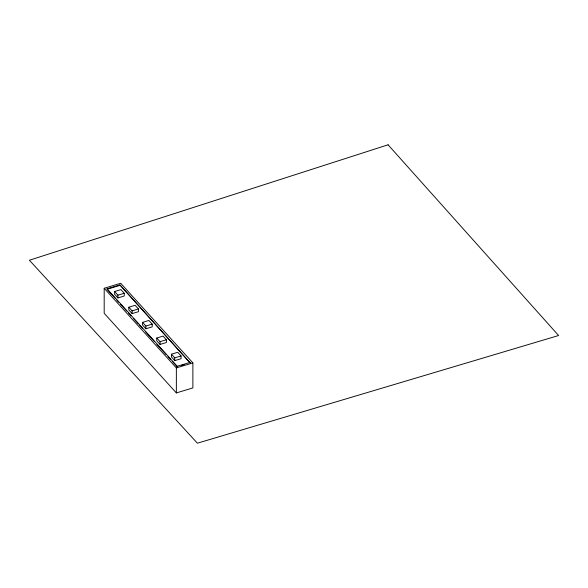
<?xml version="1.0" encoding="UTF-8"?>
<svg xmlns="http://www.w3.org/2000/svg" width="588" height="588" viewBox="0 0 588 588"><rect width="100%" height="100%" fill="white"/><g stroke="black" fill="none" stroke-linecap="round" stroke-linejoin="round"><path stroke-width="0.88" d="M104.186 288.267L120.709 283.269L192.879 362.892L192.879 387.926L176.356 392.916L104.186 313.294L104.186 288.267L176.356 367.89L176.356 392.916M119.908 285.386L106.994 289.289L106.994 288.811L119.908 284.915L190.122 362.855L119.908 284.915M114.601 291.516L120.93 289.605L124.237 293.258L124.237 296.007L117.909 297.918L114.601 294.265L114.601 291.516L117.909 295.169L117.909 297.918M117.909 295.169L124.237 293.258M128.816 307.208L135.152 305.29L138.459 308.95L138.459 311.691L132.131 313.602L128.816 309.95L128.816 307.208L132.131 310.861L132.131 313.602M132.131 310.861L138.459 308.95M142.568 322.378L148.896 320.46L152.211 324.12L152.211 326.862L145.883 328.773L142.568 325.12L142.568 322.378L145.883 326.031L145.883 328.773M145.883 326.031L152.211 324.12M156.753 338.019L163.082 336.108L166.397 339.761L166.397 342.51L160.061 344.421L156.753 340.768L156.753 338.019L160.061 341.679L160.061 344.421M160.061 341.679L166.397 339.761M171.431 354.211L177.76 352.3L181.067 355.953L181.067 358.702L174.739 360.613L171.431 356.96L171.431 354.211L174.739 357.871L174.739 360.613M174.739 357.871L181.067 355.953M106.994 288.811L177.216 366.28L190.122 362.377M181.516 365.457L184.095 364.678M176.356 367.89L192.879 362.892M107.611 289.965L115.005 298.123M116.85 300.159L118.695 302.203M120.547 304.239L126.707 311.03M128.552 313.073L131.014 315.793M133.483 318.505L138.408 323.944M139.643 325.304L142.722 328.699M145.802 332.102L154.423 341.613M156.886 344.333L166.125 354.527M167.977 356.563L170.439 359.283M172.284 361.319L177.216 366.758L177.216 366.28M388.065 144.802L29.4 260.241L197.406 443.198L558.6 335.52L388.065 144.802"/></g></svg>
